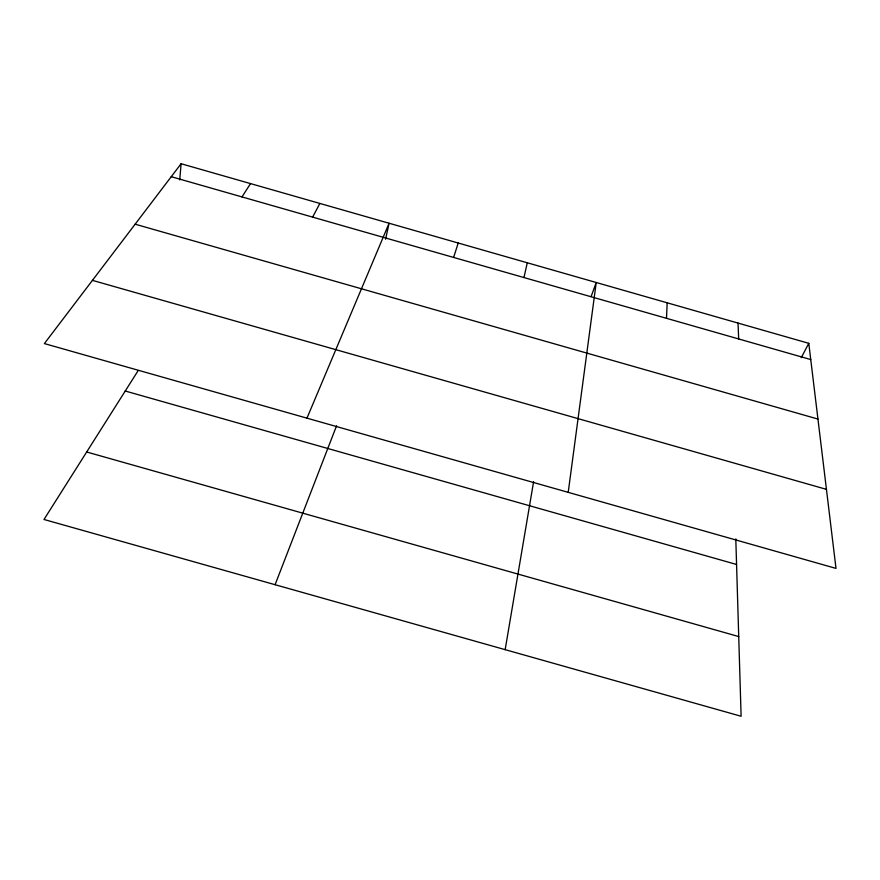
<?xml version="1.0" encoding="UTF-8"?>
<svg xmlns="http://www.w3.org/2000/svg" width="880" height="880" viewBox="0 0 880 880"><rect width="100%" height="100%" fill="white"/><g stroke="black" fill="none" stroke-linecap="round" stroke-linejoin="round"><path stroke-width="1.32" d="M666.49 318.318L667.183 302.808M179.729 179.938L181.104 163.735L808.786 343.321L836 568.403L44.374 343.585L181.104 163.735M568.216 492.349L596.233 282.502L591.118 296.56M505.153 649.66L533.599 481.734M385.583 239.206L389.092 223.234L306.955 418.154M523.963 277.552L527.285 262.779M453.618 257.444L458.227 243.023M275.088 584.716L336.567 425.777M801.262 357.665L808.786 343.321M312.631 217.118L319.858 203.434M138.193 370.546L44 519.475L741.114 716.265L735.801 538.923M241.989 196.922L250.525 183.59M125.246 391.017L736.56 564.476M86.691 451.99L738.727 636.559M171.248 176.693L810.755 359.568M135.146 224.191L817.949 419.056M92.433 280.357L826.441 489.357M738.034 323.081L738.672 338.954"/></g></svg>
